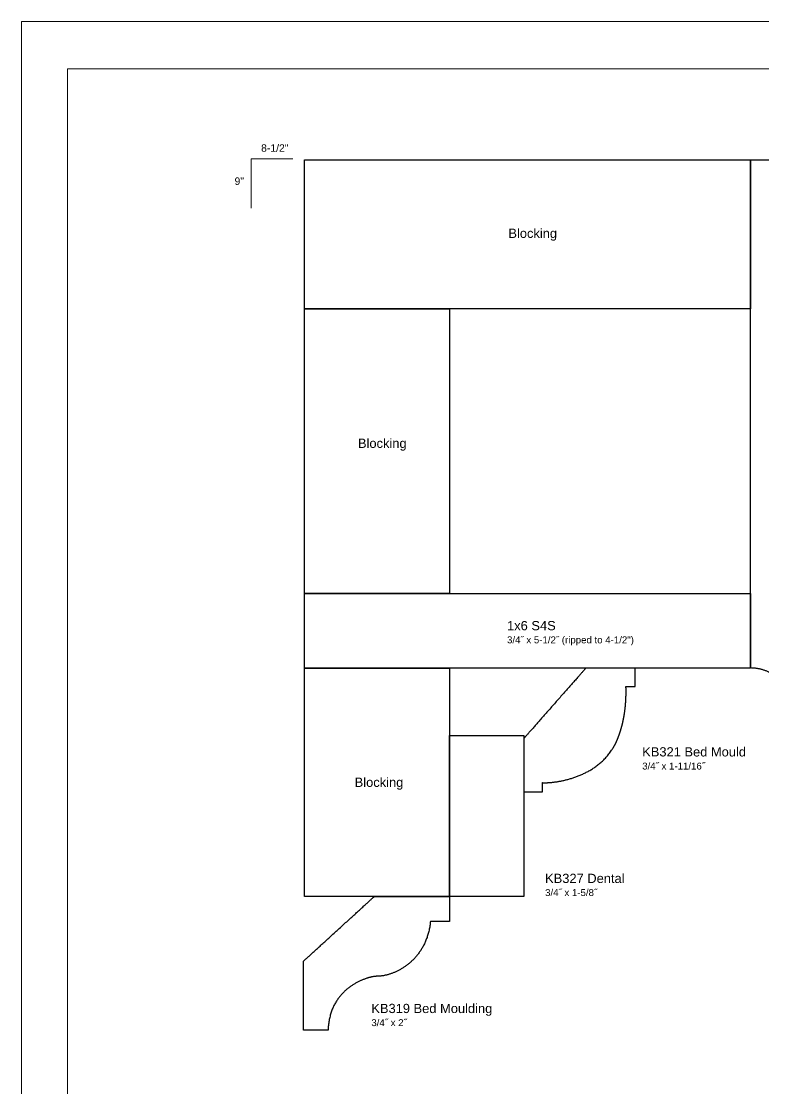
# Model space of a CAD drawing. Extents: x -4.3 to 9, y -5.5 to 16.6.
# Drawn here: x -4.25 to 3.24, y 5.88 to 16.64 of the extents above; entities that cross this region are included whole.
import ezdxf

# ---------------------------------------------------------------- set-up
doc = ezdxf.new("R2010")
doc.units = 0
doc.header["$MEASUREMENT"] = 0
doc.layers.add('DO NOT PLOT', color=2, linetype='Continuous', plot=False)
doc.layers.add('LAYER_1', color=7, linetype='Continuous')

# ---------------------------------------------------------------- blocks, each defined once
blk = doc.blocks.new('KB336 Fascia')
at = {"flags": 128}
blk.add_lwpolyline([(0.74302, -4.8254), (0.74302, -4.8827), (0.74302, -4.9382), (0.74302, -4.9919), (0.74302, -5.0436), (0.74302, -5.0934), (0.74302, -5.1412), (0.74302, -5.1868), (0.74302, -5.2303), (0.74302, -5.2715), (0.74302, -5.3105), (0.74302, -5.3471), (0.74302, -5.3813), (0.74302, -5.413), (0.74302, -5.4422), (0.74302, -5.4688), (0.74302, -5.4927), (0.74302, -5.5139), (0.74302, -5.5322), (0.74302, -5.5478), (0.74302, -5.5604), (0.74302, -5.57), (0.74302, -5.5766), (0.74302, -5.5801), (0.74301, -5.5807), (0.74286, -5.5807), (0.74254, -5.5807), (0.74207, -5.5807), (0.74144, -5.5807), (0.74065, -5.5807), (0.73971, -5.5807), (0.73862, -5.5807), (0.73739, -5.5807), (0.73602, -5.5807), (0.73451, -5.5807), (0.73287, -5.5807), (0.73109, -5.5807), (0.72919, -5.5807), (0.72716, -5.5807), (0.72501, -5.5807), (0.72274, -5.5807), (0.72036, -5.5807), (0.71787, -5.5807), (0.71527, -5.5807), (0.71256, -5.5807), (0.70975, -5.5807), (0.70685, -5.5807), (0.70385, -5.5807), (0.70075, -5.5807), (0.69757, -5.5807), (0.69431, -5.5807), (0.69096, -5.5807), (0.68754, -5.5807), (0.68403, -5.5807), (0.68046, -5.5807), (0.67682, -5.5807), (0.67312, -5.5807), (0.66935, -5.5807), (0.66552, -5.5807), (0.66164, -5.5807), (0.65771, -5.5807), (0.65373, -5.5807), (0.6497, -5.5807), (0.64563, -5.5807), (0.64152, -5.5807), (0.63738, -5.5807), (0.63321, -5.5807), (0.629, -5.5807), (0.62477, -5.5807), (0.62052, -5.5807), (0.61625, -5.5807), (0.61197, -5.5807), (0.60767, -5.5807), (0.60336, -5.5807), (0.59905, -5.5807), (0.59474, -5.5807), (0.59042, -5.5807), (0.58611, -5.5807), (0.58181, -5.5807), (0.57752, -5.5807), (0.57324, -5.5807), (0.56898, -5.5807), (0.56475, -5.5807), (0.56053, -5.5807), (0.55635, -5.5807), (0.55219, -5.5807), (0.54807, -5.5807), (0.54398, -5.5807), (0.53994, -5.5807), (0.53594, -5.5807), (0.53199, -5.5807), (0.52808, -5.5807), (0.52424, -5.5807), (0.52044, -5.5807), (0.51671, -5.5807), (0.51305, -5.5807), (0.50945, -5.5807), (0.50592, -5.5807), (0.50246, -5.5807), (0.49908, -5.5807), (0.49578, -5.5807), (0.49257, -5.5807), (0.48944, -5.5807), (0.4864, -5.5807), (0.48346, -5.5807), (0.48061, -5.5807), (0.47787, -5.5807), (0.47522, -5.5807), (0.47268, -5.5807), (0.47026, -5.5807), (0.46794, -5.5807), (0.46575, -5.5807), (0.46367, -5.5807), (0.46172, -5.5807), (0.45989, -5.5807), (0.45819, -5.5807), (0.45663, -5.5807), (0.4552, -5.5807), (0.45391, -5.5807), (0.45277, -5.5807), (0.45177, -5.5807), (0.45092, -5.5807), (0.45023, -5.5807), (0.44969, -5.5807), (0.44931, -5.5807), (0.44909, -5.5807), (0.44904, -5.5792), (0.44895, -5.5721), (0.44874, -5.5649), (0.44842, -5.5578), (0.44798, -5.5507), (0.44742, -5.5437), (0.44674, -5.5366), (0.44595, -5.5296), (0.44504, -5.5226), (0.44402, -5.5156), (0.44289, -5.5087), (0.44164, -5.5018), (0.44029, -5.4949), (0.43882, -5.4881), (0.43725, -5.4812), (0.43557, -5.4744), (0.43379, -5.4677), (0.43189, -5.461), (0.4299, -5.4543), (0.4278, -5.4477), (0.4256, -5.441), (0.42329, -5.4345), (0.42089, -5.428), (0.41839, -5.4215), (0.41579, -5.415), (0.41309, -5.4086), (0.4103, -5.4023), (0.40741, -5.396), (0.40442, -5.3897), (0.40135, -5.3835), (0.39818, -5.3773), (0.39492, -5.3712), (0.39157, -5.3651), (0.38813, -5.3591), (0.3846, -5.3531), (0.38099, -5.3472), (0.37728, -5.3413), (0.3735, -5.3355), (0.36963, -5.3298), (0.36567, -5.3241), (0.36164, -5.3185), (0.35752, -5.3129), (0.35332, -5.3074), (0.34905, -5.3019), (0.34469, -5.2965), (0.34026, -5.2912), (0.33575, -5.2859), (0.33117, -5.2807), (0.32652, -5.2756), (0.32179, -5.2705), (0.31698, -5.2655), (0.31211, -5.2606), (0.30717, -5.2557), (0.30216, -5.251), (0.29708, -5.2462), (0.29193, -5.2416), (0.28672, -5.237), (0.28144, -5.2325), (0.2761, -5.2281), (0.27069, -5.2238), (0.26523, -5.2195), (0.2597, -5.2153), (0.25411, -5.2112), (0.24846, -5.2072), (0.24276, -5.2033), (0.237, -5.1994), (0.23118, -5.1957), (0.22531, -5.192), (0.21938, -5.1884), (0.2134, -5.1849), (0.20737, -5.1814), (0.20129, -5.1781), (0.19516, -5.1749), (0.18898, -5.1717), (0.18275, -5.1687), (0.17648, -5.1657), (0.17015, -5.1628), (0.16379, -5.16), (0.15738, -5.1574), (0.15093, -5.1548), (0.14443, -5.1523), (0.1379, -5.1499), (0.13132, -5.1476), (0.12471, -5.1455), (0.11806, -5.1434), (0.11137, -5.1414), (0.10465, -5.1395), (0.09789, -5.1378), (0.0911, -5.1361), (0.08427, -5.1346), (0.07741, -5.1331), (0.07053, -5.1318), (0.06361, -5.1306), (0.05666, -5.1295), (0.04969, -5.1285), (0.04269, -5.1276), (0.03567, -5.1268), (0.02862, -5.1262), (0.02154, -5.1256), (0.01445, -5.1252), (0.00733, -5.1249), (0.00019, -5.1247), (-0.00697, -5.1247), (-0.00697, -5.1232), (-0.00697, -5.1188), (-0.00697, -5.1117), (-0.00697, -5.1017), (-0.00697, -5.0891), (-0.00697, -5.0737), (-0.00697, -5.0558), (-0.00697, -5.0354), (-0.00697, -5.0124), (-0.00697, -4.9871), (-0.00697, -4.9593), (-0.00697, -4.9293), (-0.00697, -4.897), (-0.00697, -4.8625), (-0.00697, -4.8259), (-0.00697, -4.7872), (-0.00697, -4.7464), (-0.00697, -4.7037), (-0.00697, -4.6591), (-0.00697, -4.6127), (-0.00697, -4.5645), (-0.00697, -4.5145), (-0.00697, -4.4628), (-0.00697, -4.4096), (-0.00697, -4.3547), (-0.00697, -4.2984), (-0.00697, -4.2406), (-0.00697, -4.1814), (-0.00697, -4.1209), (-0.00697, -4.0592), (-0.00697, -3.9962), (-0.00697, -3.932), (-0.00697, -3.8668), (-0.00697, -3.8005), (-0.00697, -3.7332), (-0.00697, -3.665), (-0.00697, -3.5959), (-0.00697, -3.5261), (-0.00697, -3.4554), (-0.00697, -3.3841), (-0.00697, -3.3121), (-0.00697, -3.2396), (-0.00697, -3.1665), (-0.00697, -3.0929), (-0.00697, -3.019), (-0.00697, -2.9447), (-0.00697, -2.87), (-0.00697, -2.7952), (-0.00697, -2.7202), (-0.00697, -2.6451), (-0.00697, -2.5699), (-0.00697, -2.4946), (-0.00697, -2.4195), (-0.00697, -2.3444), (-0.00697, -2.2696), (-0.00697, -2.1949), (-0.00697, -2.1205), (-0.00697, -2.0465), (-0.00697, -1.9729), (-0.00697, -1.8997), (-0.00697, -1.827), (-0.00697, -1.7549), (-0.00697, -1.6835), (-0.00697, -1.6127), (-0.00697, -1.5426), (-0.00697, -1.4734), (-0.00697, -1.405), (-0.00697, -1.3375), (-0.00697, -1.2711), (-0.00697, -1.2056), (-0.00697, -1.1412), (-0.00697, -1.078), (-0.00697, -1.016), (-0.00697, -0.9552), (-0.00697, -0.8958), (-0.00697, -0.8377), (-0.00697, -0.7811), (-0.00697, -0.7259), (-0.00697, -0.6724), (-0.00697, -0.6204), (-0.00697, -0.5701), (-0.00697, -0.5215), (-0.00697, -0.4747), (-0.00697, -0.4297), (-0.00697, -0.3866), (-0.00697, -0.3455), (-0.00697, -0.3064), (-0.00697, -0.2693), (-0.00697, -0.2344), (-0.00697, -0.2017), (-0.00697, -0.1712), (-0.00697, -0.143), (-0.00697, -0.1171), (-0.00697, -0.0937), (-0.00697, -0.0727), (-0.00697, -0.0543), (-0.00697, -0.0385), (-0.00697, -0.0253), (-0.00697, -0.0148), (-0.00697, -0.007), (-0.00697, -0.0021), (-0.00697, -0.0001), (-0.00683, 0), (-0.00628, 0), (-0.00531, 0), (-0.00394, 0), (-0.00216, 0), (0, 0), (0.00255, 0), (0.00547, 0), (0.00875, 0), (0.0124, 0), (0.01639, 0), (0.02072, 0), (0.02538, 0), (0.03036, 0), (0.03566, 0), (0.04126, 0), (0.04717, 0), (0.05336, 0), (0.05983, 0), (0.06657, 0), (0.07358, 0), (0.08085, 0), (0.08836, 0), (0.09611, 0), (0.10409, 0), (0.11229, 0), (0.1207, 0), (0.12932, 0), (0.13814, 0), (0.14714, 0), (0.15632, 0), (0.16568, 0), (0.1752, 0), (0.18487, 0), (0.19469, 0), (0.20464, 0), (0.21473, 0), (0.22493, 0), (0.23525, 0), (0.24567, 0), (0.25618, 0), (0.26679, 0), (0.27747, 0), (0.28822, 0), (0.29903, 0), (0.3099, 0), (0.32081, 0), (0.33175, 0), (0.34273, 0), (0.35372, 0), (0.36472, 0), (0.37573, 0), (0.38673, 0), (0.39772, 0), (0.40868, 0), (0.41962, 0), (0.43051, 0), (0.44136, 0), (0.45214, 0), (0.46287, 0), (0.47352, 0), (0.48409, 0), (0.49457, 0), (0.50495, 0), (0.51522, 0), (0.52538, 0), (0.53541, 0), (0.54531, 0), (0.55507, 0), (0.56468, 0), (0.57414, 0), (0.58342, 0), (0.59254, 0), (0.60147, 0), (0.6102, 0), (0.61874, 0), (0.62707, 0), (0.63519, 0), (0.64308, 0), (0.65073, 0), (0.65814, 0), (0.66531, 0), (0.67221, 0), (0.67885, 0), (0.68521, 0), (0.69128, 0), (0.69707, 0), (0.70255, 0), (0.70772, 0), (0.71258, 0), (0.71711, 0), (0.72131, 0), (0.72516, 0), (0.72866, 0), (0.7318, 0), (0.73457, 0), (0.73696, 0), (0.73897, 0), (0.74059, 0), (0.7418, 0), (0.74261, 0), (0.74299, 0), (0.74302, -0.0006), (0.74302, -0.0041), (0.74302, -0.0107), (0.74302, -0.0203), (0.74302, -0.0329), (0.74302, -0.0484), (0.74302, -0.0668), (0.74302, -0.088), (0.74302, -0.1119), (0.74302, -0.1385), (0.74302, -0.1677), (0.74302, -0.1994), (0.74302, -0.2336), (0.74302, -0.2702), (0.74302, -0.3091), (0.74302, -0.3504), (0.74302, -0.3939), (0.74302, -0.4395), (0.74302, -0.4873), (0.74302, -0.537), (0.74302, -0.5888), (0.74302, -0.6425), (0.74302, -0.698), (0.74302, -0.7553), (0.74302, -0.8144), (0.74302, -0.8751), (0.74302, -0.9374), (0.74302, -1.0012), (0.74302, -1.0665), (0.74302, -1.1332), (0.74302, -1.2013), (0.74302, -1.2707), (0.74302, -1.3412), (0.74302, -1.413), (0.74302, -1.4858), (0.74302, -1.5597), (0.74302, -1.6345), (0.74302, -1.7103), (0.74302, -1.7869), (0.74302, -1.8643), (0.74302, -1.9424), (0.74302, -2.0212), (0.74302, -2.1005), (0.74302, -2.1804), (0.74302, -2.2608), (0.74302, -2.3416), (0.74302, -2.4227), (0.74302, -2.5041), (0.74302, -2.5857), (0.74302, -2.6675), (0.74302, -2.7494), (0.74302, -2.8313), (0.74302, -2.9132), (0.74302, -2.9949), (0.74302, -3.0766), (0.74302, -3.158), (0.74302, -3.2391), (0.74302, -3.3199), (0.74302, -3.4002), (0.74302, -3.4801), (0.74302, -3.5595), (0.74302, -3.6383), (0.74302, -3.7164), (0.74302, -3.7938), (0.74302, -3.8704), (0.74302, -3.9461), (0.74302, -4.021), (0.74302, -4.0948), (0.74302, -4.1677), (0.74302, -4.2394), (0.74302, -4.31), (0.74302, -4.3794), (0.74302, -4.4474), (0.74302, -4.5142), (0.74302, -4.5795), (0.74302, -4.6433), (0.74302, -4.7056), (0.74302, -4.7663)], close=True, dxfattribs=at)
blk = doc.blocks.new('KB321 Bed Moulding')
at = {"flags": 128}
blk.add_lwpolyline([(0.92541, -0.0506), (0.92649, -0.0485), (0.92757, -0.0463), (0.92864, -0.0441), (0.92971, -0.0419), (0.93077, -0.0397), (0.93182, -0.0374), (0.93287, -0.0352), (0.93391, -0.033), (0.93494, -0.0307), (0.93597, -0.0285), (0.937, -0.0262), (0.93802, -0.024), (0.93903, -0.0217), (0.94004, -0.0194), (0.94104, -0.0171), (0.94203, -0.0148), (0.94302, -0.0125), (0.94401, -0.0102), (0.94499, -0.0078), (0.94596, -0.0055), (0.94693, -0.0032), (0.94789, -0.0008), (0.94885, 0.0015), (0.9498, 0.0039), (0.95075, 0.0063), (0.95169, 0.0087), (0.95263, 0.0111), (0.95356, 0.0135), (0.95449, 0.0159), (0.95541, 0.0183), (0.95632, 0.0207), (0.95723, 0.0232), (0.95814, 0.0256), (0.95904, 0.0281), (0.95993, 0.0305), (0.96082, 0.033), (0.96171, 0.0355), (0.96259, 0.038), (0.96346, 0.0405), (0.96433, 0.043), (0.9652, 0.0455), (0.96606, 0.048), (0.96691, 0.0505), (0.96776, 0.0531), (0.96861, 0.0556), (0.96945, 0.0582), (0.97029, 0.0607), (0.97112, 0.0633), (0.97195, 0.0659), (0.97277, 0.0685), (0.97359, 0.0711), (0.9744, 0.0737), (0.97521, 0.0763), (0.97601, 0.0789), (0.97681, 0.0816), (0.97761, 0.0842), (0.9784, 0.0869), (0.97918, 0.0895), (0.97997, 0.0922), (0.98074, 0.0949), (0.98152, 0.0976), (0.98229, 0.1003), (0.98305, 0.103), (0.98381, 0.1057), (0.98457, 0.1084), (0.98532, 0.1111), (0.98607, 0.1139), (0.98681, 0.1166), (0.98755, 0.1194), (0.98829, 0.1222), (0.98902, 0.1249), (0.98975, 0.1277), (0.99047, 0.1305), (0.99124, 0.1335), (0.99209, 0.1368), (0.99292, 0.1402), (0.99375, 0.1435), (0.99458, 0.1469), (0.99539, 0.1502), (0.9962, 0.1536), (0.997, 0.157), (0.9978, 0.1604), (0.99859, 0.1638), (0.99937, 0.1673), (1.00015, 0.1707), (1.00091, 0.1742), (1.00167, 0.1776), (1.00242, 0.1811), (1.00317, 0.1846), (1.00391, 0.1881), (1.00464, 0.1917), (1.00536, 0.1952), (1.00607, 0.1987), (1.00678, 0.2023), (1.00748, 0.2059), (1.00817, 0.2095), (1.00885, 0.2131), (1.00952, 0.2167), (1.01019, 0.2203), (1.01084, 0.2239), (1.01149, 0.2276), (1.01213, 0.2313), (1.01276, 0.2349), (1.01338, 0.2386), (1.014, 0.2423), (1.0146, 0.246), (1.0152, 0.2498), (1.01579, 0.2535), (1.01636, 0.2573), (1.01693, 0.2611), (1.01749, 0.2648), (1.01804, 0.2686), (1.01858, 0.2724), (1.01911, 0.2763), (1.01964, 0.2801), (1.02015, 0.2839), (1.02065, 0.2878), (1.02114, 0.2917), (1.02162, 0.2956), (1.0221, 0.2995), (1.02256, 0.3034), (1.02301, 0.3073), (1.02345, 0.3113), (1.02389, 0.3152), (1.02431, 0.3192), (1.02472, 0.3232), (1.02512, 0.3272), (1.02551, 0.3312), (1.02589, 0.3352), (1.02626, 0.3393), (1.02662, 0.3433), (1.02696, 0.3474), (1.0273, 0.3514), (1.02763, 0.3555), (1.02794, 0.3596), (1.02824, 0.3638), (1.02853, 0.3679), (1.02881, 0.372), (1.02908, 0.3762), (1.02934, 0.3804), (1.02959, 0.3846), (1.02982, 0.3888), (1.03004, 0.393), (1.03025, 0.3972), (1.03045, 0.4015), (1.03064, 0.4057), (1.03081, 0.41), (1.03097, 0.4143), (1.03112, 0.4186), (1.03126, 0.4229), (1.03139, 0.4272), (1.0315, 0.4316), (1.0316, 0.4359), (1.03169, 0.4403), (1.03176, 0.4447), (1.03183, 0.4491), (1.03187, 0.4535), (1.03191, 0.4579), (1.03194, 0.4624), (1.03195, 0.4668), (1.03194, 0.4713), (1.03193, 0.4758), (1.0319, 0.4803), (1.03186, 0.4848), (1.0318, 0.4893), (1.03173, 0.4938), (1.03165, 0.4984), (1.03155, 0.503), (1.03144, 0.5075), (1.03131, 0.5121), (1.03118, 0.5168), (1.03102, 0.5214), (1.03091, 0.5246), (1.03096, 0.5246), (1.03106, 0.5246), (1.03121, 0.5246), (1.03142, 0.5246), (1.03168, 0.5246), (1.032, 0.5246), (1.03236, 0.5246), (1.03277, 0.5246), (1.03323, 0.5246), (1.03373, 0.5246), (1.03428, 0.5246), (1.03488, 0.5246), (1.03552, 0.5246), (1.0362, 0.5246), (1.03692, 0.5246), (1.03768, 0.5246), (1.03847, 0.5246), (1.03931, 0.5246), (1.04018, 0.5246), (1.04109, 0.5246), (1.04203, 0.5246), (1.043, 0.5246), (1.044, 0.5246), (1.04504, 0.5246), (1.0461, 0.5246), (1.0472, 0.5246), (1.04831, 0.5246), (1.04946, 0.5246), (1.05063, 0.5246), (1.05182, 0.5246), (1.05303, 0.5246), (1.05427, 0.5246), (1.05552, 0.5246), (1.0568, 0.5246), (1.05809, 0.5246), (1.0594, 0.5246), (1.06072, 0.5246), (1.06206, 0.5246), (1.06341, 0.5246), (1.06477, 0.5246), (1.06615, 0.5246), (1.06753, 0.5246), (1.06892, 0.5246), (1.07032, 0.5246), (1.07172, 0.5246), (1.07313, 0.5246), (1.07455, 0.5246), (1.07596, 0.5246), (1.07738, 0.5246), (1.0788, 0.5246), (1.08021, 0.5246), (1.08163, 0.5246), (1.08304, 0.5246), (1.08445, 0.5246), (1.08585, 0.5246), (1.08724, 0.5246), (1.08863, 0.5246), (1.09001, 0.5246), (1.09137, 0.5246), (1.09273, 0.5246), (1.09408, 0.5246), (1.09541, 0.5246), (1.09672, 0.5246), (1.09802, 0.5246), (1.09931, 0.5246), (1.10057, 0.5246), (1.10182, 0.5246), (1.10304, 0.5246), (1.10425, 0.5246), (1.10543, 0.5246), (1.10658, 0.5246), (1.10771, 0.5246), (1.10882, 0.5246), (1.1099, 0.5245), (1.11095, 0.5245), (1.11197, 0.5245), (1.11296, 0.5245), (1.11391, 0.5245), (1.11484, 0.5245), (1.11572, 0.5245), (1.11658, 0.5245), (1.1174, 0.5245), (1.11817, 0.5245), (1.11891, 0.5245), (1.11961, 0.5245), (1.12027, 0.5245), (1.12089, 0.5245), (1.12146, 0.5245), (1.12199, 0.5245), (1.12247, 0.5245), (1.12291, 0.5245), (1.12329, 0.5245), (1.12363, 0.5245), (1.12392, 0.5245), (1.12415, 0.5245), (1.12434, 0.5245), (1.12447, 0.5245), (1.12454, 0.5245), (1.12456, 0.5245), (1.12456, 0.5246), (1.12456, 0.5248), (1.12456, 0.5251), (1.12456, 0.5255), (1.12456, 0.526), (1.12456, 0.5266), (1.12456, 0.5274), (1.12456, 0.5282), (1.12456, 0.5291), (1.12456, 0.5301), (1.12456, 0.5312), (1.12456, 0.5324), (1.12456, 0.5336), (1.12456, 0.535), (1.12456, 0.5364), (1.12456, 0.5379), (1.12456, 0.5395), (1.12456, 0.5412), (1.12456, 0.5429), (1.12456, 0.5447), (1.12456, 0.5466), (1.12456, 0.5485), (1.12456, 0.5505), (1.12456, 0.5526), (1.12456, 0.5547), (1.12456, 0.5569), (1.12456, 0.5591), (1.12456, 0.5614), (1.12456, 0.5638), (1.12456, 0.5661), (1.12456, 0.5686), (1.12456, 0.571), (1.12456, 0.5735), (1.12456, 0.5761), (1.12456, 0.5787), (1.12456, 0.5813), (1.12456, 0.5839), (1.12456, 0.5866), (1.12456, 0.5893), (1.12456, 0.592), (1.12456, 0.5948), (1.12456, 0.5976), (1.12456, 0.6003), (1.12456, 0.6031), (1.12456, 0.6059), (1.12456, 0.6088), (1.12456, 0.6116), (1.12456, 0.6144), (1.12456, 0.6173), (1.12456, 0.6201), (1.12456, 0.6229), (1.12456, 0.6258), (1.12456, 0.6286), (1.12456, 0.6314), (1.12456, 0.6342), (1.12456, 0.637), (1.12456, 0.6398), (1.12456, 0.6425), (1.12456, 0.6453), (1.12456, 0.648), (1.12456, 0.6507), (1.12456, 0.6534), (1.12456, 0.656), (1.12456, 0.6586), (1.12456, 0.6612), (1.12456, 0.6637), (1.12456, 0.6662), (1.12456, 0.6687), (1.12456, 0.6711), (1.12456, 0.6734), (1.12456, 0.6758), (1.12456, 0.678), (1.12456, 0.6803), (1.12456, 0.6824), (1.12456, 0.6845), (1.12456, 0.6866), (1.12456, 0.6886), (1.12456, 0.6905), (1.12456, 0.6923), (1.12456, 0.6941), (1.12456, 0.6958), (1.12456, 0.6975), (1.12456, 0.699), (1.12456, 0.7005), (1.12456, 0.7019), (1.12456, 0.7033), (1.12456, 0.7045), (1.12456, 0.7057), (1.12456, 0.7067), (1.12456, 0.7077), (1.12456, 0.7086), (1.12456, 0.7094), (1.12456, 0.7101), (1.12456, 0.7106), (1.12456, 0.7111), (1.12456, 0.7115), (1.12456, 0.7118), (1.12456, 0.7119), (1.12456, 0.712), (1.12437, 0.712), (1.1239, 0.712), (1.12313, 0.712), (1.12207, 0.712), (1.12074, 0.712), (1.11913, 0.712), (1.11726, 0.712), (1.11513, 0.712), (1.11274, 0.712), (1.11011, 0.712), (1.10723, 0.712), (1.10412, 0.712), (1.10078, 0.712), (1.09721, 0.712), (1.09343, 0.712), (1.08943, 0.712), (1.08523, 0.712), (1.08083, 0.712), (1.07624, 0.712), (1.07146, 0.712), (1.0665, 0.712), (1.06137, 0.712), (1.05607, 0.712), (1.0506, 0.712), (1.04498, 0.712), (1.03921, 0.712), (1.0333, 0.712), (1.02725, 0.712), (1.02106, 0.712), (1.01475, 0.712), (1.00833, 0.712), (1.00179, 0.712), (0.99514, 0.712), (0.98839, 0.712), (0.98154, 0.712), (0.97461, 0.712), (0.9676, 0.712), (0.9605, 0.712), (0.95334, 0.712), (0.94612, 0.712), (0.93883, 0.712), (0.9315, 0.712), (0.92411, 0.712), (0.91669, 0.712), (0.90924, 0.712), (0.90176, 0.712), (0.89425, 0.712), (0.88674, 0.712), (0.87921, 0.712), (0.87168, 0.712), (0.86415, 0.712), (0.85664, 0.712), (0.84914, 0.712), (0.84166, 0.712), (0.83421, 0.712), (0.82679, 0.712), (0.81941, 0.712), (0.81208, 0.712), (0.8048, 0.712), (0.79758, 0.712), (0.79043, 0.712), (0.78334, 0.712), (0.77634, 0.712), (0.76941, 0.712), (0.76258, 0.712), (0.75584, 0.712), (0.7492, 0.712), (0.74267, 0.712), (0.73625, 0.712), (0.72996, 0.712), (0.72378, 0.712), (0.71775, 0.712), (0.71185, 0.712), (0.70609, 0.712), (0.70049, 0.712), (0.69504, 0.712), (0.68975, 0.712), (0.68464, 0.712), (0.67969, 0.712), (0.67493, 0.712), (0.67036, 0.712), (0.66598, 0.712), (0.6618, 0.712), (0.65783, 0.712), (0.65407, 0.712), (0.65052, 0.712), (0.6472, 0.712), (0.64411, 0.712), (0.64126, 0.712), (0.63865, 0.712), (0.63629, 0.712), (0.63418, 0.712), (0.63234, 0.712), (0.63076, 0.712), (0.62945, 0.712), (0.62843, 0.712), (0.62769, 0.712), (0.62724, 0.712), (0.62709, 0.712), (0.6269, 0.7118), (0.62633, 0.7112), (0.6254, 0.7101), (0.6241, 0.7087), (0.62246, 0.7068), (0.62047, 0.7045), (0.61814, 0.7019), (0.61549, 0.6989), (0.61251, 0.6955), (0.60922, 0.6918), (0.60562, 0.6877), (0.60173, 0.6833), (0.59754, 0.6786), (0.59308, 0.6735), (0.58834, 0.6681), (0.58333, 0.6625), (0.57806, 0.6565), (0.57254, 0.6502), (0.56677, 0.6437), (0.56077, 0.6369), (0.55454, 0.6298), (0.54809, 0.6225), (0.54143, 0.615), (0.53456, 0.6072), (0.5275, 0.5992), (0.52024, 0.591), (0.51281, 0.5825), (0.50519, 0.5739), (0.49742, 0.5651), (0.48948, 0.5561), (0.48139, 0.5469), (0.47316, 0.5376), (0.46479, 0.5281), (0.4563, 0.5185), (0.44768, 0.5087), (0.43895, 0.4988), (0.43012, 0.4888), (0.42119, 0.4787), (0.41217, 0.4685), (0.40307, 0.4581), (0.39389, 0.4477), (0.38465, 0.4373), (0.37535, 0.4267), (0.366, 0.4161), (0.35661, 0.4055), (0.34718, 0.3948), (0.33773, 0.3841), (0.32825, 0.3734), (0.31877, 0.3626), (0.30927, 0.3518), (0.29979, 0.3411), (0.29031, 0.3303), (0.28085, 0.3196), (0.27142, 0.3089), (0.26202, 0.2983), (0.25267, 0.2877), (0.24337, 0.2771), (0.23412, 0.2667), (0.22494, 0.2563), (0.21583, 0.2459), (0.2068, 0.2357), (0.19786, 0.2256), (0.18902, 0.2155), (0.18028, 0.2056), (0.17165, 0.1959), (0.16314, 0.1862), (0.15476, 0.1767), (0.14652, 0.1674), (0.13841, 0.1582), (0.13046, 0.1492), (0.12267, 0.1403), (0.11504, 0.1317), (0.10758, 0.1232), (0.10031, 0.115), (0.09322, 0.107), (0.08634, 0.0992), (0.07965, 0.0916), (0.07318, 0.0843), (0.06693, 0.0772), (0.06091, 0.0703), (0.05512, 0.0638), (0.04957, 0.0575), (0.04428, 0.0515), (0.03924, 0.0458), (0.03448, 0.0404), (0.02998, 0.0353), (0.02577, 0.0305), (0.02184, 0.0261), (0.01822, 0.022), (0.0149, 0.0182), (0.01189, 0.0148), (0.0092, 0.0117), (0.00684, 0.0091), (0.00482, 0.0068), (0.00314, 0.0049), (0.00181, 0.0034), (0.00084, 0.0023), (0.00023, 0.0016), (0.00001, 0.0013), (0, 0.0012), (0, 0.0007), (0, 0), (0, -0.0011), (0, -0.0025), (0, -0.0042), (0, -0.0062), (0, -0.0084), (0, -0.0109), (0, -0.0137), (0, -0.0168), (0, -0.0201), (0, -0.0237), (0, -0.0275), (0, -0.0316), (0, -0.0359), (0, -0.0404), (0, -0.0451), (0, -0.05), (0, -0.0551), (0, -0.0605), (0, -0.066), (0, -0.0717), (0, -0.0776), (0, -0.0837), (0, -0.0899), (0, -0.0962), (0, -0.1028), (0, -0.1094), (0, -0.1163), (0, -0.1232), (0, -0.1303), (0, -0.1374), (0, -0.1447), (0, -0.1521), (0, -0.1596), (0, -0.1672), (0, -0.1749), (0, -0.1826), (0, -0.1904), (0, -0.1983), (0, -0.2062), (0, -0.2142), (0, -0.2222), (0, -0.2303), (0, -0.2384), (0, -0.2465), (0, -0.2547), (0, -0.2628), (0, -0.271), (0, -0.2791), (0, -0.2873), (0, -0.2954), (0, -0.3035), (0, -0.3116), (0, -0.3196), (0, -0.3276), (0, -0.3356), (0, -0.3435), (0, -0.3513), (0, -0.3591), (0, -0.3668), (0, -0.3744), (0, -0.3819), (0, -0.3893), (0, -0.3966), (0, -0.4039), (0, -0.411), (0, -0.4179), (0, -0.4248), (0, -0.4315), (0, -0.4381), (0, -0.4445), (0, -0.4508), (0, -0.4569), (0, -0.4628), (0, -0.4686), (0, -0.4741), (0, -0.4795), (0, -0.4847), (0, -0.4897), (0, -0.4945), (0, -0.4991), (0, -0.5034), (0, -0.5075), (0, -0.5114), (0, -0.5151), (0, -0.5185), (0, -0.5216), (0, -0.5245), (0, -0.5271), (0, -0.5294), (0, -0.5315), (0, -0.5333), (0, -0.5347), (0, -0.5359), (0, -0.5368), (0, -0.5373), (0, -0.5376), (0.00004, -0.5376), (0.00019, -0.5376), (0.00044, -0.5376), (0.00081, -0.5376), (0.00128, -0.5376), (0.00185, -0.5376), (0.00253, -0.5376), (0.0033, -0.5376), (0.00417, -0.5376), (0.00514, -0.5376), (0.0062, -0.5376), (0.00734, -0.5376), (0.00858, -0.5376), (0.00989, -0.5376), (0.0113, -0.5376), (0.01278, -0.5376), (0.01434, -0.5376), (0.01597, -0.5376), (0.01768, -0.5376), (0.01946, -0.5376), (0.02131, -0.5376), (0.02322, -0.5376), (0.0252, -0.5376), (0.02724, -0.5376), (0.02934, -0.5376), (0.0315, -0.5376), (0.03371, -0.5376), (0.03597, -0.5376), (0.03829, -0.5376), (0.04065, -0.5376), (0.04306, -0.5376), (0.04551, -0.5376), (0.048, -0.5376), (0.05054, -0.5376), (0.0531, -0.5376), (0.05571, -0.5376), (0.05834, -0.5376), (0.061, -0.5376), (0.06369, -0.5376), (0.06641, -0.5376), (0.06915, -0.5376), (0.0719, -0.5376), (0.07468, -0.5376), (0.07747, -0.5376), (0.08028, -0.5376), (0.08309, -0.5376), (0.08592, -0.5376), (0.08875, -0.5376), (0.09158, -0.5376), (0.09442, -0.5376), (0.09726, -0.5376), (0.10009, -0.5376), (0.10292, -0.5376), (0.10574, -0.5376), (0.10855, -0.5376), (0.11135, -0.5376), (0.11413, -0.5376), (0.1169, -0.5376), (0.11964, -0.5376), (0.12237, -0.5376), (0.12507, -0.5376), (0.12775, -0.5376), (0.1304, -0.5376), (0.13302, -0.5376), (0.1356, -0.5376), (0.13815, -0.5376), (0.14067, -0.5376), (0.14314, -0.5376), (0.14557, -0.5376), (0.14796, -0.5376), (0.15029, -0.5376), (0.15258, -0.5376), (0.15482, -0.5376), (0.15701, -0.5376), (0.15914, -0.5376), (0.16121, -0.5376), (0.16322, -0.5376), (0.16516, -0.5376), (0.16705, -0.5376), (0.16886, -0.5376), (0.1706, -0.5376), (0.17228, -0.5376), (0.17387, -0.5376), (0.17539, -0.5376), (0.17684, -0.5376), (0.1782, -0.5376), (0.17947, -0.5376), (0.18066, -0.5376), (0.18176, -0.5376), (0.18277, -0.5376), (0.18369, -0.5376), (0.18451, -0.5376), (0.18524, -0.5376), (0.18587, -0.5376), (0.18639, -0.5376), (0.18681, -0.5376), (0.18712, -0.5376), (0.18732, -0.5376), (0.18741, -0.5376), (0.18742, -0.5376), (0.18742, -0.5375), (0.18742, -0.5374), (0.18742, -0.5372), (0.18742, -0.537), (0.18742, -0.5367), (0.18742, -0.5363), (0.18742, -0.536), (0.18742, -0.5355), (0.18742, -0.535), (0.18742, -0.5345), (0.18742, -0.534), (0.18742, -0.5333), (0.18742, -0.5327), (0.18742, -0.532), (0.18742, -0.5313), (0.18742, -0.5305), (0.18742, -0.5297), (0.18742, -0.5288), (0.18742, -0.5279), (0.18742, -0.527), (0.18742, -0.5261), (0.18742, -0.5251), (0.18742, -0.524), (0.18742, -0.523), (0.18742, -0.5219), (0.18742, -0.5208), (0.18742, -0.5197), (0.18742, -0.5185), (0.18742, -0.5174), (0.18742, -0.5162), (0.18742, -0.5149), (0.18742, -0.5137), (0.18742, -0.5124), (0.18742, -0.5111), (0.18742, -0.5098), (0.18742, -0.5085), (0.18742, -0.5072), (0.18742, -0.5059), (0.18742, -0.5045), (0.18742, -0.5031), (0.18742, -0.5017), (0.18742, -0.5004), (0.18742, -0.499), (0.18742, -0.4976), (0.18742, -0.4962), (0.18742, -0.4947), (0.18742, -0.4933), (0.18742, -0.4919), (0.18742, -0.4905), (0.18742, -0.4891), (0.18742, -0.4877), (0.18742, -0.4862), (0.18742, -0.4848), (0.18742, -0.4834), (0.18742, -0.482), (0.18742, -0.4806), (0.18742, -0.4792), (0.18742, -0.4779), (0.18742, -0.4765), (0.18742, -0.4752), (0.18742, -0.4738), (0.18742, -0.4725), (0.18742, -0.4712), (0.18742, -0.4699), (0.18742, -0.4686), (0.18742, -0.4673), (0.18742, -0.4661), (0.18742, -0.4649), (0.18742, -0.4637), (0.18742, -0.4625), (0.18742, -0.4614), (0.18742, -0.4603), (0.18742, -0.4592), (0.18742, -0.4581), (0.18742, -0.4571), (0.18742, -0.456), (0.18742, -0.4551), (0.18742, -0.4541), (0.18742, -0.4532), (0.18742, -0.4523), (0.18742, -0.4515), (0.18742, -0.4507), (0.18742, -0.4499), (0.18742, -0.4492), (0.18742, -0.4485), (0.18742, -0.4479), (0.18742, -0.4473), (0.18742, -0.4467), (0.18742, -0.4462), (0.18742, -0.4457), (0.18742, -0.4453), (0.18742, -0.445), (0.18742, -0.4446), (0.18742, -0.4444), (0.18742, -0.4442), (0.18742, -0.444), (0.18742, -0.4439), (0.18742, -0.4438), (0.18859, -0.444), (0.19073, -0.4442), (0.1931, -0.4444), (0.19569, -0.4446), (0.19849, -0.4447), (0.20152, -0.4449), (0.20475, -0.445), (0.20818, -0.445), (0.21182, -0.445), (0.21566, -0.445), (0.21969, -0.445), (0.22392, -0.4449), (0.22833, -0.4448), (0.23293, -0.4447), (0.2377, -0.4445), (0.24265, -0.4442), (0.24778, -0.444), (0.25307, -0.4436), (0.25852, -0.4432), (0.26414, -0.4428), (0.26992, -0.4423), (0.27584, -0.4418), (0.28192, -0.4412), (0.28815, -0.4406), (0.29451, -0.4399), (0.30101, -0.4391), (0.30765, -0.4383), (0.31442, -0.4374), (0.32131, -0.4364), (0.32833, -0.4354), (0.33547, -0.4343), (0.34272, -0.4331), (0.35008, -0.4319), (0.35755, -0.4306), (0.36513, -0.4292), (0.3728, -0.4278), (0.38058, -0.4262), (0.38844, -0.4246), (0.39639, -0.4229), (0.40443, -0.4211), (0.41255, -0.4192), (0.42075, -0.4173), (0.42902, -0.4152), (0.43736, -0.4131), (0.44576, -0.4109), (0.45423, -0.4086), (0.46276, -0.4061), (0.47134, -0.4036), (0.47997, -0.401), (0.48865, -0.3983), (0.49737, -0.3955), (0.50614, -0.3926), (0.51493, -0.3896), (0.52376, -0.3864), (0.53262, -0.3832), (0.5415, -0.3799), (0.55041, -0.3764), (0.55932, -0.3728), (0.56826, -0.3692), (0.5772, -0.3653), (0.58614, -0.3614), (0.59509, -0.3574), (0.60404, -0.3532), (0.61298, -0.3489), (0.62191, -0.3445), (0.63082, -0.34), (0.63972, -0.3353), (0.6486, -0.3305), (0.65745, -0.3256), (0.66628, -0.3205), (0.67507, -0.3153), (0.68382, -0.31), (0.69253, -0.3045), (0.70121, -0.2989), (0.70983, -0.2932), (0.7184, -0.2873), (0.72691, -0.2812), (0.73537, -0.2751), (0.74376, -0.2687), (0.75209, -0.2622), (0.76035, -0.2556), (0.76853, -0.2488), (0.77663, -0.2419), (0.78465, -0.2348), (0.79259, -0.2275), (0.80044, -0.2201), (0.80819, -0.2125), (0.81585, -0.2048), (0.8234, -0.1969), (0.83085, -0.1888), (0.83819, -0.1805), (0.84542, -0.1721), (0.85254, -0.1635), (0.85953, -0.1548), (0.8664, -0.1459), (0.87314, -0.1367), (0.87975, -0.1275), (0.88623, -0.118), (0.89257, -0.1083), (0.89631, -0.1025), (0.89755, -0.1005), (0.89878, -0.0985), (0.90001, -0.0965), (0.90123, -0.0945), (0.90245, -0.0925), (0.90366, -0.0905), (0.90486, -0.0885), (0.90606, -0.0864), (0.90725, -0.0844), (0.90843, -0.0823), (0.9096, -0.0803), (0.91077, -0.0782), (0.91194, -0.0761), (0.91309, -0.0741), (0.91425, -0.072), (0.91539, -0.0699), (0.91653, -0.0678), (0.91766, -0.0657), (0.91879, -0.0635), (0.91991, -0.0614), (0.92102, -0.0593), (0.92213, -0.0571), (0.92323, -0.055), (0.92432, -0.0528)], close=True, dxfattribs=at)
blk = doc.blocks.new('KB319 Bed Moulding')
at = {"flags": 128}
blk.add_lwpolyline([(0.19672, -0.7636), (0.18992, -0.7664), (0.18313, -0.7691), (0.17635, -0.7717), (0.16959, -0.7742), (0.16284, -0.7766), (0.15612, -0.7789), (0.14942, -0.7811), (0.14275, -0.7832), (0.1361, -0.7851), (0.12949, -0.787), (0.1229, -0.7888), (0.11636, -0.7904), (0.10985, -0.792), (0.10338, -0.7934), (0.09695, -0.7947), (0.09057, -0.796), (0.08423, -0.7971), (0.07795, -0.7982), (0.07172, -0.7991), (0.06554, -0.7999), (0.05942, -0.8007), (0.05336, -0.8013), (0.04736, -0.8018), (0.04142, -0.8023), (0.03556, -0.8026), (0.02976, -0.8028), (0.02403, -0.803), (0.01874, -0.803), (0.01591, -0.803), (0.01291, -0.8031), (0.00974, -0.8033), (0.0064, -0.8036), (0.00289, -0.8039), (-0.00077, -0.8043), (-0.00459, -0.8048), (-0.00856, -0.8053), (-0.01268, -0.8059), (-0.01694, -0.8066), (-0.02134, -0.8074), (-0.02587, -0.8083), (-0.03054, -0.8092), (-0.03533, -0.8102), (-0.04024, -0.8113), (-0.04528, -0.8125), (-0.05042, -0.8138), (-0.05568, -0.8152), (-0.06104, -0.8166), (-0.06651, -0.8182), (-0.07207, -0.8198), (-0.07773, -0.8216), (-0.08348, -0.8234), (-0.08931, -0.8253), (-0.09523, -0.8274), (-0.10122, -0.8295), (-0.10729, -0.8317), (-0.11342, -0.834), (-0.11963, -0.8364), (-0.12589, -0.839), (-0.13221, -0.8416), (-0.13858, -0.8443), (-0.145, -0.8472), (-0.15147, -0.8501), (-0.15798, -0.8532), (-0.16453, -0.8564), (-0.1711, -0.8597), (-0.17771, -0.8631), (-0.18434, -0.8666), (-0.19099, -0.8702), (-0.19766, -0.874), (-0.20434, -0.8779), (-0.21103, -0.8818), (-0.21772, -0.886), (-0.22442, -0.8902), (-0.23111, -0.8945), (-0.23779, -0.899), (-0.24446, -0.9036), (-0.25111, -0.9084), (-0.25774, -0.9132), (-0.26435, -0.9182), (-0.27093, -0.9234), (-0.27748, -0.9286), (-0.28399, -0.934), (-0.29046, -0.9395), (-0.29688, -0.9452), (-0.30326, -0.951), (-0.30958, -0.957), (-0.31585, -0.963), (-0.32205, -0.9693), (-0.32819, -0.9756), (-0.33426, -0.9821), (-0.34026, -0.9888), (-0.34618, -0.9956), (-0.35202, -1.0026), (-0.35777, -1.0097), (-0.36343, -1.0169), (-0.369, -1.0243), (-0.37447, -1.0319), (-0.37984, -1.0396), (-0.3851, -1.0475), (-0.39025, -1.0555), (-0.39529, -1.0637), (-0.40021, -1.072), (-0.40501, -1.0805), (-0.40968, -1.0892), (-0.41422, -1.098), (-0.41863, -1.107), (-0.4229, -1.1161), (-0.42702, -1.1255), (-0.431, -1.135), (-0.43483, -1.1446), (-0.4385, -1.1545), (-0.44201, -1.1645), (-0.44536, -1.1746), (-0.44854, -1.185), (-0.45155, -1.1955), (-0.45439, -1.2062), (-0.45704, -1.2171), (-0.45951, -1.2282), (-0.4618, -1.2394), (-0.46389, -1.2509), (-0.46579, -1.2625), (-0.46748, -1.2743), (-0.46898, -1.2862), (-0.47026, -1.2984), (-0.47133, -1.3108), (-0.47219, -1.3233), (-0.47283, -1.3361), (-0.47316, -1.3457), (-0.47327, -1.3457), (-0.47353, -1.3457), (-0.47393, -1.3457), (-0.47448, -1.3457), (-0.47516, -1.3457), (-0.47597, -1.3457), (-0.47692, -1.3457), (-0.47799, -1.3457), (-0.47919, -1.3457), (-0.48051, -1.3457), (-0.48196, -1.3457), (-0.48352, -1.3457), (-0.48519, -1.3457), (-0.48697, -1.3457), (-0.48886, -1.3457), (-0.49086, -1.3457), (-0.49295, -1.3457), (-0.49515, -1.3457), (-0.49744, -1.3457), (-0.49982, -1.3457), (-0.50229, -1.3457), (-0.50485, -1.3457), (-0.50749, -1.3457), (-0.51021, -1.3457), (-0.51301, -1.3457), (-0.51589, -1.3457), (-0.51883, -1.3457), (-0.52185, -1.3457), (-0.52492, -1.3457), (-0.52807, -1.3457), (-0.53127, -1.3457), (-0.53452, -1.3457), (-0.53783, -1.3457), (-0.54119, -1.3457), (-0.5446, -1.3457), (-0.54805, -1.3457), (-0.55154, -1.3457), (-0.55507, -1.3457), (-0.55864, -1.3457), (-0.56224, -1.3457), (-0.56587, -1.3457), (-0.56952, -1.3457), (-0.5732, -1.3457), (-0.57689, -1.3457), (-0.58061, -1.3457), (-0.58434, -1.3457), (-0.58807, -1.3457), (-0.59182, -1.3457), (-0.59557, -1.3457), (-0.59933, -1.3457), (-0.60308, -1.3457), (-0.60683, -1.3457), (-0.61058, -1.3457), (-0.61431, -1.3457), (-0.61803, -1.3457), (-0.62173, -1.3457), (-0.62542, -1.3457), (-0.62908, -1.3457), (-0.63272, -1.3457), (-0.63633, -1.3457), (-0.6399, -1.3457), (-0.64345, -1.3457), (-0.64696, -1.3457), (-0.65042, -1.3457), (-0.65385, -1.3457), (-0.65723, -1.3457), (-0.66055, -1.3457), (-0.66383, -1.3457), (-0.66705, -1.3457), (-0.67022, -1.3457), (-0.67332, -1.3457), (-0.67636, -1.3457), (-0.67933, -1.3457), (-0.68223, -1.3457), (-0.68506, -1.3457), (-0.68781, -1.3457), (-0.69048, -1.3457), (-0.69307, -1.3457), (-0.69558, -1.3457), (-0.69799, -1.3457), (-0.70032, -1.3457), (-0.70255, -1.3457), (-0.70468, -1.3457), (-0.70671, -1.3457), (-0.70864, -1.3457), (-0.71047, -1.3457), (-0.71218, -1.3457), (-0.71378, -1.3457), (-0.71527, -1.3457), (-0.71664, -1.3457), (-0.71788, -1.3457), (-0.71901, -1.3457), (-0.72, -1.3457), (-0.72087, -1.3457), (-0.7216, -1.3457), (-0.72219, -1.3457), (-0.72265, -1.3457), (-0.72296, -1.3457), (-0.72313, -1.3457), (-0.72316, -1.3457), (-0.72316, -1.3454), (-0.72316, -1.3446), (-0.72316, -1.3434), (-0.72316, -1.3419), (-0.72316, -1.3399), (-0.72316, -1.3376), (-0.72316, -1.3349), (-0.72316, -1.3319), (-0.72316, -1.3285), (-0.72316, -1.3248), (-0.72316, -1.3208), (-0.72316, -1.3164), (-0.72316, -1.3117), (-0.72316, -1.3067), (-0.72316, -1.3015), (-0.72316, -1.2959), (-0.72316, -1.29), (-0.72316, -1.2839), (-0.72316, -1.2775), (-0.72316, -1.2709), (-0.72316, -1.264), (-0.72316, -1.2568), (-0.72316, -1.2495), (-0.72316, -1.2419), (-0.72316, -1.2341), (-0.72316, -1.2261), (-0.72316, -1.2179), (-0.72316, -1.2095), (-0.72316, -1.2009), (-0.72316, -1.1922), (-0.72316, -1.1833), (-0.72316, -1.1742), (-0.72316, -1.165), (-0.72316, -1.1557), (-0.72316, -1.1462), (-0.72316, -1.1366), (-0.72316, -1.1269), (-0.72316, -1.117), (-0.72316, -1.1071), (-0.72316, -1.0971), (-0.72316, -1.0871), (-0.72316, -1.0769), (-0.72316, -1.0667), (-0.72316, -1.0564), (-0.72316, -1.0461), (-0.72316, -1.0357), (-0.72316, -1.0253), (-0.72316, -1.0149), (-0.72316, -1.0045), (-0.72316, -0.9941), (-0.72316, -0.9837), (-0.72316, -0.9733), (-0.72316, -0.9629), (-0.72316, -0.9525), (-0.72316, -0.9422), (-0.72316, -0.9319), (-0.72316, -0.9217), (-0.72316, -0.9115), (-0.72316, -0.9014), (-0.72316, -0.8914), (-0.72316, -0.8815), (-0.72316, -0.8717), (-0.72316, -0.8619), (-0.72316, -0.8523), (-0.72316, -0.8428), (-0.72316, -0.8335), (-0.72316, -0.8242), (-0.72316, -0.8152), (-0.72316, -0.8062), (-0.72316, -0.7975), (-0.72316, -0.7889), (-0.72316, -0.7805), (-0.72316, -0.7722), (-0.72316, -0.7642), (-0.72316, -0.7564), (-0.72316, -0.7488), (-0.72316, -0.7414), (-0.72316, -0.7342), (-0.72316, -0.7273), (-0.72316, -0.7206), (-0.72316, -0.7142), (-0.72316, -0.708), (-0.72316, -0.7021), (-0.72316, -0.6965), (-0.72316, -0.6912), (-0.72316, -0.6862), (-0.72316, -0.6815), (-0.72316, -0.6771), (-0.72316, -0.673), (-0.72316, -0.6692), (-0.72316, -0.6658), (-0.72316, -0.6627), (-0.72316, -0.66), (-0.72316, -0.6576), (-0.72316, -0.6557), (-0.72316, -0.6541), (-0.72316, -0.6528), (-0.72316, -0.652), (-0.72316, -0.6516), (-0.7231, -0.6515), (-0.72268, -0.6511), (-0.72184, -0.6504), (-0.72059, -0.6492), (-0.71894, -0.6477), (-0.7169, -0.6459), (-0.71448, -0.6436), (-0.71169, -0.6411), (-0.70853, -0.6382), (-0.70502, -0.635), (-0.70115, -0.6315), (-0.69695, -0.6276), (-0.69242, -0.6235), (-0.68757, -0.6191), (-0.6824, -0.6144), (-0.67693, -0.6094), (-0.67116, -0.6041), (-0.66511, -0.5986), (-0.65878, -0.5928), (-0.65217, -0.5867), (-0.64531, -0.5805), (-0.63819, -0.574), (-0.63083, -0.5673), (-0.62323, -0.5603), (-0.6154, -0.5532), (-0.60736, -0.5458), (-0.59911, -0.5383), (-0.59065, -0.5306), (-0.582, -0.5227), (-0.57317, -0.5146), (-0.56416, -0.5064), (-0.55499, -0.498), (-0.54565, -0.4895), (-0.53617, -0.4808), (-0.52654, -0.472), (-0.51679, -0.4631), (-0.5069, -0.4541), (-0.49691, -0.445), (-0.4868, -0.4357), (-0.4766, -0.4264), (-0.46631, -0.417), (-0.45594, -0.4076), (-0.44549, -0.398), (-0.43498, -0.3884), (-0.42441, -0.3788), (-0.4138, -0.3691), (-0.40315, -0.3594), (-0.39247, -0.3496), (-0.38177, -0.3398), (-0.37106, -0.3301), (-0.36034, -0.3203), (-0.34963, -0.3105), (-0.33893, -0.3007), (-0.32826, -0.291), (-0.31761, -0.2812), (-0.307, -0.2716), (-0.29645, -0.2619), (-0.28594, -0.2523), (-0.27551, -0.2428), (-0.26514, -0.2333), (-0.25486, -0.2239), (-0.24467, -0.2146), (-0.23458, -0.2054), (-0.2246, -0.1963), (-0.21473, -0.1873), (-0.20499, -0.1784), (-0.19538, -0.1696), (-0.18592, -0.161), (-0.1766, -0.1525), (-0.16745, -0.1441), (-0.15846, -0.1359), (-0.14965, -0.1279), (-0.14102, -0.12), (-0.13259, -0.1123), (-0.12436, -0.1048), (-0.11635, -0.0975), (-0.10855, -0.0903), (-0.10098, -0.0834), (-0.09365, -0.0767), (-0.08656, -0.0703), (-0.07973, -0.064), (-0.07316, -0.058), (-0.06686, -0.0523), (-0.06084, -0.0468), (-0.05511, -0.0416), (-0.04968, -0.0366), (-0.04455, -0.0319), (-0.03974, -0.0275), (-0.03525, -0.0234), (-0.03109, -0.0196), (-0.02727, -0.0161), (-0.0238, -0.013), (-0.02068, -0.0101), (-0.01794, -0.0076), (-0.01556, -0.0054), (-0.01357, -0.0036), (-0.01198, -0.0022), (-0.01078, -0.0011), (-0.00999, -0.0003), (-0.00962, 0), (-0.0095, 0), (-0.00899, 0), (-0.00804, 0), (-0.00666, 0), (-0.00485, 0), (-0.00262, 0), (0, 0), (0.00303, 0), (0.00644, 0), (0.01023, 0), (0.01439, 0), (0.01891, 0), (0.02378, 0), (0.02899, 0), (0.03454, 0), (0.04041, 0), (0.04659, 0), (0.05308, 0), (0.05986, 0), (0.06693, 0), (0.07428, 0), (0.08189, 0), (0.08977, 0), (0.09789, 0), (0.10626, 0), (0.11486, 0), (0.12368, 0), (0.13271, 0), (0.14195, 0), (0.15138, 0), (0.161, 0), (0.1708, 0), (0.18076, 0), (0.19088, 0), (0.20116, 0), (0.21157, 0), (0.22211, 0), (0.23278, 0), (0.24355, 0), (0.25443, 0), (0.26541, 0), (0.27647, 0), (0.28761, 0), (0.29881, 0), (0.31007, 0), (0.32138, 0), (0.33273, 0), (0.34411, 0), (0.35552, 0), (0.36693, 0), (0.37834, 0), (0.38975, 0), (0.40115, 0), (0.41252, 0), (0.42386, 0), (0.43515, 0), (0.44639, 0), (0.45757, 0), (0.46868, 0), (0.47971, 0), (0.49065, 0), (0.50149, 0), (0.51223, 0), (0.52285, 0), (0.53334, 0), (0.54371, 0), (0.55392, 0), (0.56399, 0), (0.57389, 0), (0.58362, 0), (0.59317, 0), (0.60253, 0), (0.61169, 0), (0.62065, 0), (0.62939, 0), (0.6379, 0), (0.64618, 0), (0.65421, 0), (0.66199, 0), (0.6695, 0), (0.67675, 0), (0.68371, 0), (0.69038, 0), (0.69676, 0), (0.70282, 0), (0.70857, 0), (0.71399, 0), (0.71908, 0), (0.72382, 0), (0.7282, 0), (0.73223, 0), (0.73588, 0), (0.73914, 0), (0.74202, 0), (0.7445, 0), (0.74657, 0), (0.74822, 0), (0.74944, 0), (0.75023, 0), (0.75057, 0), (0.75058, 0), (0.75058, -0.0002), (0.75058, -0.0005), (0.75058, -0.001), (0.75058, -0.0016), (0.75058, -0.0024), (0.75058, -0.0033), (0.75058, -0.0043), (0.75058, -0.0054), (0.75058, -0.0067), (0.75058, -0.008), (0.75058, -0.0095), (0.75058, -0.0112), (0.75058, -0.0129), (0.75058, -0.0147), (0.75058, -0.0167), (0.75058, -0.0187), (0.75058, -0.0209), (0.75058, -0.0231), (0.75058, -0.0254), (0.75058, -0.0279), (0.75058, -0.0304), (0.75058, -0.033), (0.75058, -0.0357), (0.75058, -0.0384), (0.75058, -0.0413), (0.75058, -0.0442), (0.75058, -0.0472), (0.75058, -0.0502), (0.75058, -0.0533), (0.75058, -0.0565), (0.75058, -0.0597), (0.75058, -0.063), (0.75058, -0.0663), (0.75058, -0.0697), (0.75058, -0.0732), (0.75058, -0.0766), (0.75058, -0.0801), (0.75058, -0.0837), (0.75058, -0.0873), (0.75058, -0.0909), (0.75058, -0.0945), (0.75058, -0.0982), (0.75058, -0.1019), (0.75058, -0.1056), (0.75058, -0.1093), (0.75058, -0.1131), (0.75058, -0.1168), (0.75058, -0.1205), (0.75058, -0.1243), (0.75058, -0.1281), (0.75058, -0.1318), (0.75058, -0.1356), (0.75058, -0.1393), (0.75058, -0.143), (0.75058, -0.1467), (0.75058, -0.1504), (0.75058, -0.1541), (0.75058, -0.1578), (0.75058, -0.1614), (0.75058, -0.165), (0.75058, -0.1685), (0.75058, -0.1721), (0.75058, -0.1756), (0.75058, -0.179), (0.75058, -0.1824), (0.75058, -0.1858), (0.75058, -0.1891), (0.75058, -0.1923), (0.75058, -0.1955), (0.75058, -0.1986), (0.75058, -0.2017), (0.75058, -0.2047), (0.75058, -0.2077), (0.75058, -0.2105), (0.75058, -0.2133), (0.75058, -0.216), (0.75058, -0.2187), (0.75058, -0.2212), (0.75058, -0.2237), (0.75058, -0.226), (0.75058, -0.2283), (0.75058, -0.2305), (0.75058, -0.2326), (0.75058, -0.2346), (0.75058, -0.2364), (0.75058, -0.2382), (0.75058, -0.2399), (0.75058, -0.2414), (0.75058, -0.2428), (0.75058, -0.2442), (0.75058, -0.2453), (0.75058, -0.2464), (0.75058, -0.2473), (0.75058, -0.2481), (0.75058, -0.2488), (0.75058, -0.2493), (0.75058, -0.2497), (0.75058, -0.2499), (0.75058, -0.25), (0.75054, -0.25), (0.75038, -0.25), (0.75011, -0.25), (0.74974, -0.25), (0.74926, -0.25), (0.74867, -0.25), (0.74798, -0.25), (0.7472, -0.25), (0.74631, -0.25), (0.74534, -0.25), (0.74427, -0.25), (0.74311, -0.25), (0.74186, -0.25), (0.74053, -0.25), (0.73911, -0.25), (0.73761, -0.25), (0.73604, -0.25), (0.73438, -0.25), (0.73266, -0.25), (0.73086, -0.25), (0.72899, -0.25), (0.72706, -0.25), (0.72506, -0.25), (0.723, -0.25), (0.72088, -0.25), (0.7187, -0.25), (0.71647, -0.25), (0.71418, -0.25), (0.71184, -0.25), (0.70945, -0.25), (0.70702, -0.25), (0.70454, -0.25), (0.70203, -0.25), (0.69947, -0.25), (0.69687, -0.25), (0.69424, -0.25), (0.69158, -0.25), (0.68889, -0.25), (0.68617, -0.25), (0.68342, -0.25), (0.68065, -0.25), (0.67787, -0.25), (0.67506, -0.25), (0.67223, -0.25), (0.66939, -0.25), (0.66654, -0.25), (0.66368, -0.25), (0.66082, -0.25), (0.65795, -0.25), (0.65507, -0.25), (0.6522, -0.25), (0.64933, -0.25), (0.64646, -0.25), (0.6436, -0.25), (0.64075, -0.25), (0.63791, -0.25), (0.63508, -0.25), (0.63227, -0.25), (0.62948, -0.25), (0.62671, -0.25), (0.62396, -0.25), (0.62124, -0.25), (0.61854, -0.25), (0.61587, -0.25), (0.61324, -0.25), (0.61064, -0.25), (0.60808, -0.25), (0.60555, -0.25), (0.60307, -0.25), (0.60063, -0.25), (0.59824, -0.25), (0.5959, -0.25), (0.5936, -0.25), (0.59136, -0.25), (0.58918, -0.25), (0.58705, -0.25), (0.58498, -0.25), (0.58297, -0.25), (0.58103, -0.25), (0.57916, -0.25), (0.57735, -0.25), (0.57561, -0.25), (0.57395, -0.25), (0.57237, -0.25), (0.57086, -0.25), (0.56943, -0.25), (0.56809, -0.25), (0.56683, -0.25), (0.56566, -0.25), (0.56458, -0.25), (0.56359, -0.25), (0.56269, -0.25), (0.5619, -0.25), (0.5612, -0.25), (0.5606, -0.25), (0.5601, -0.25), (0.55971, -0.25), (0.55943, -0.25), (0.55926, -0.25), (0.55921, -0.25), (0.55795, -0.2617), (0.55653, -0.2732), (0.55495, -0.2846), (0.55322, -0.2958), (0.55132, -0.307), (0.54928, -0.3179), (0.54708, -0.3288), (0.54474, -0.3395), (0.54225, -0.3501), (0.53961, -0.3605), (0.53684, -0.3708), (0.53392, -0.381), (0.53087, -0.391), (0.52769, -0.401), (0.52437, -0.4107), (0.52093, -0.4204), (0.51736, -0.4299), (0.51366, -0.4393), (0.50985, -0.4486), (0.50591, -0.4577), (0.50186, -0.4667), (0.49769, -0.4756), (0.49341, -0.4843), (0.48902, -0.4929), (0.48452, -0.5014), (0.47992, -0.5098), (0.47522, -0.518), (0.47041, -0.5261), (0.46551, -0.5341), (0.46051, -0.5419), (0.45543, -0.5497), (0.45025, -0.5573), (0.44498, -0.5647), (0.43962, -0.5721), (0.43419, -0.5793), (0.42867, -0.5864), (0.42308, -0.5934), (0.41741, -0.6003), (0.41166, -0.607), (0.40585, -0.6137), (0.39996, -0.6202), (0.39401, -0.6265), (0.388, -0.6328), (0.38192, -0.6389), (0.37579, -0.6449), (0.3696, -0.6508), (0.36335, -0.6566), (0.35706, -0.6623), (0.35071, -0.6678), (0.34432, -0.6733), (0.33788, -0.6786), (0.3314, -0.6837), (0.32488, -0.6888), (0.31833, -0.6938), (0.31174, -0.6986), (0.30511, -0.7033), (0.29846, -0.708), (0.29178, -0.7125), (0.28508, -0.7168), (0.27835, -0.7211), (0.2716, -0.7253), (0.26483, -0.7293), (0.25805, -0.7332), (0.25126, -0.737), (0.24445, -0.7408), (0.23764, -0.7443), (0.23082, -0.7478), (0.224, -0.7512), (0.21717, -0.7545), (0.21035, -0.7576), (0.20353, -0.7607)], close=True, dxfattribs=at)
blk = doc.blocks.new('KB327 Dentil')
at = {"linetype": 'Continuous'}
blk.add_lwpolyline([(0, 1.625), (0.75, 1.625), (0.75, 0), (0, 0)], close=True, dxfattribs=at)

msp = doc.modelspace()

# ---------------------------------------------------------------- linework, layer by layer
at = {"linetype": 'Continuous', "lineweight": 0}
for p, q in [((-1.512, 15.257), (-1.93, 15.257)), ((-1.93, 15.257), (-1.93, 14.76))]:
    msp.add_line(p, q, dxfattribs=at)
at = {"linetype": 'Continuous'}
for points in [[(-1.392, 15.246), (3.108, 15.246), (3.108, 13.746), (-1.392, 13.746)], [(-1.392, 13.746), (0.07, 13.746), (0.07, 10.872), (-1.392, 10.872)], [(-1.392, 10.872), (3.108, 10.872), (3.108, 10.122), (-1.392, 10.122)], [(0.07, 7.816), (-1.392, 7.816), (-1.392, 10.122), (0.07, 10.122)]]:
    msp.add_lwpolyline(points, close=True, dxfattribs=at)
at = {"layer": 'DO NOT PLOT', "linetype": 'Continuous', "lineweight": 0}
for q in [(-4.25, -5.5), (8.98, 16.644)]:
    msp.add_line((-4.25, 16.644), q, dxfattribs=at)
at = {"layer": 'LAYER_1', "color": 7, "lineweight": 0}
for points in [[(-3.784, -5.244), (-3.784, -5.244), (-3.784, 16.166), (-3.784, 16.166)], [(-3.784, 16.166), (-3.784, 16.166), (8.618, 16.166), (8.618, 16.166)]]:
    msp.add_open_spline(points, degree=3, dxfattribs=at)

# ---------------------------------------------------------------- block references
at = {"linetype": 'Continuous'}
for name, p in [('KB336 Fascia', (3.115, 15.247)), ('KB321 Bed Moulding', (0.82, 9.41)), ('KB327 Dentil', (0.07, 7.816)), ('KB319 Bed Moulding', (-0.681, 7.816))]:
    msp.add_blockref(name, p, dxfattribs=at)

# ---------------------------------------------------------------- texts
at = {"linetype": 'Continuous', "lineweight": 0, "attachment_point": 1}
for s, insert, char_height, width in [('{\\fArial|b0|i0|c0|p34;\\H0.75x;\\W4.176; \\W1;8-1/2"}', (-1.952, 15.404), 0.1, 0.51487), ('{\\fArial|b0|i0|c0|p34;\\H0.75x;\\W6.8514; \\W1;9"}', (-2.298, 15.07), 0.1, 0.48999), ('{\\fArial|b0|i0|c0|p34;\\W7.2495; \\W1;Blocking}', (0.403, 14.553), 0.093, 1.00492), ('{\\fArial|b0|i0|c0|p34;\\W7.2495; \\W1;Blocking}', (-1.115, 12.435), 0.093, 1.00492), ('{\\fArial|b0|i0|c0|p34;\\W8.5257;   \\W1;1x6 S4S\\P\\H0.75x;\\W8.5257;    \\W1;3/4˝ x 5-1/2˝ (ripped to 4-1/2")\\H1.3333x;\\P\\W8.0226;    }', (-0.272, 10.596), 0.093, 2.31667), ('{\\fArial|b0|i0|c0|p34;\\W8.0087; \\W1;KB321 Bed Mould\\P\\H0.75x;\\W5.3391;  \\W1;3/4˝ x 1-11/16˝\\H1.3333x;\\P\\W7.4179;   }', (1.726, 9.323), 0.093, 1.60656), ('{\\fArial|b0|i0|c0|p34;\\W7.2495; \\W1;Blocking}', (-1.148, 9.016), 0.093, 1.00492), ('{\\fArial|b0|i0|c0|p34;\\W5.0569;  \\W1;KB327 Dental\\P\\H0.75x;\\W6.7425;  \\W1;3/4˝ x 1-5/8˝\\H1.3333x;\\P\\W6.987;   }', (0.67, 8.047), 0.093, 1.51322), ('{\\fArial|b0|i0|c0|p34;\\W5.0942;  \\W1;KB319 Bed Moulding\\P\\H0.75x;\\W6.7922;  \\W1;3/4˝ x 2˝\\H1.3333x;\\P\\W8.9482;   }', (-1.086, 6.735), 0.093, 1.93798)]:
    msp.add_mtext(s, dxfattribs=dict(at, insert=insert, char_height=char_height, width=width))

doc.saveas('drawing.dxf')
